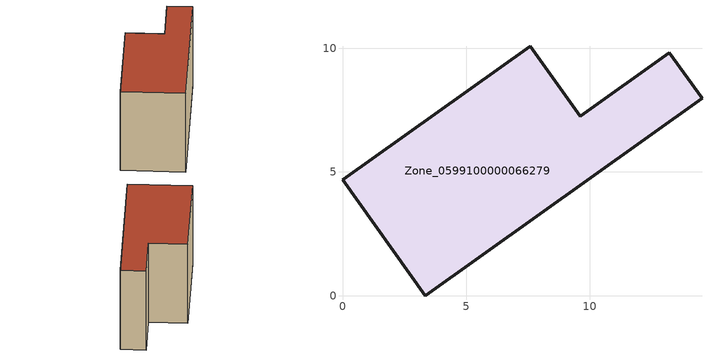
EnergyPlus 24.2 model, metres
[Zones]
Zone_0599100000066279
 floor ground (C_G): 3.34,0 0,4.68 7.59,10.08 9.62,7.25 13.22,9.82 14.54,7.98 z0
 wall outside (C_F): 0,4.68 3.34,0 14.54,7.98 13.22,9.82 9.62,7.25 7.59,10.08 0,4.68 z0:8.34
 roof outside (C_R): 7.59,10.08 0,4.68 3.34,0 14.54,7.98 13.22,9.82 9.62,7.25 z8.34
[BUILDING]
Pand.0599100000066279: North Axis=0; Terrain=City; Loads Convergence Tolerance Value=0.04; Temperature Convergence Tolerance Value=0.4; Solar Distribution=FullExterior; Maximum Number of Warmup Days=25; Minimum Number of Warmup Days=1
[Site:Location]
Rotterdam.The.Hague.AP_ZH_NLD Design_Conditions: Latitude=51.96; Longitude=4.45; Time Zone=1; Elevation=-4.5
[SITE:GROUNDTEMPERATURE:BUILDINGSURFACE]
18, 18, 18, 18, 18, 18, 18, 18, 18, 18, 18, 18
[MATERIAL] Thermal Absorptance=0.9; Solar Absorptance=0.7; Visible Absorptance=0.7
Name | Roughness | Thickness | Conductivity | Density | Specific Heat
G.TI.1975-1991 | MediumSmooth | 0.15 | 0.288461 | 540 | 1210
F.TI.1975-1991 | Rough | 0.3 | 0.230769 | 1920 | 840
R.TI.1975-1991 | MediumRough | 0.2 | 0.153846 | 1500 | 1000
[CONSTRUCTION]
C_G: G.TI.1975-1991
C_F: F.TI.1975-1991
C_R: R.TI.1975-1991
[ZONE]
Zone_0599100000066279: Type=1; Multiplier=1; Ceiling Height=Autocalculate; Volume=Autocalculate; Floor Area=autocalculate; Part of Total Floor Area=Yes
[ZONEINFILTRATION:DESIGNFLOWRATE]
Infil_Zone_0599100000066279: Zone or ZoneList or Space or SpaceList=Zone_0599100000066279; Schedule=AlwaysOn; Design Flow Rate Calculation Method=Flow/Area; Flow Rate per Floor Area=0.003; Constant Term Coefficient=1; Temperature Term Coefficient=0; Velocity Term Coefficient=0; Velocity Squared Term Coefficient=0
[HVACTEMPLATE:ZONE:IDEALLOADSAIRSYSTEM]
Zone_0599100000066279: Maximum Heating Supply Air Temperature=50; Minimum Cooling Supply Air Temperature=13; Maximum Heating Supply Air Humidity Ratio=0.0156; Minimum Cooling Supply Air Humidity Ratio=0.0077; Heating Limit=NoLimit; Cooling Limit=NoLimit; Dehumidification Control Type=ConstantSensibleHeatRatio; Cooling Sensible Heat Ratio=0.7; Dehumidification Setpoint=60; Humidification Control Type=None; Humidification Setpoint=30; Outdoor Air Method=None; Outdoor Air Flow Rate per Person=0.00944; Outdoor Air Flow Rate per Zone Floor Area=0; Outdoor Air Flow Rate per Zone=0; Demand Controlled Ventilation Type=None; Outdoor Air Economizer Type=NoEconomizer; Heat Recovery Type=None; Sensible Heat Recovery Effectiveness=0.7; Latent Heat Recovery Effectiveness=0.65
[ZONECONTROL:THERMOSTAT]
ThermostatControl_Zone_0599100000066279: Zone or ZoneList=Zone_0599100000066279; Control Type Schedule=DualSetpointControlType; Control 1=Thermostat_Zone_0599100000066279; Temperature Difference Between Cutout And Setpoint=0
[THERMOSTATSETPOINT:DUALSETPOINT]
Thermostat_Zone_0599100000066279: Heating Setpoint Temperature Schedule=HeatingSetpoint_Zone_0599100000066279; Cooling Setpoint Temperature Schedule=CoolingSetpoint_Zone_0599100000066279
[SCHEDULE:COMPACT]
HeatingSetpoint_Zone_0599100000066279: Through: 12/31, For: AllDays, Until: 24:00, 21
CoolingSetpoint_Zone_0599100000066279: Through: 12/31, For: AllDays, Until: 24:00, 24
DualSetpointControlType: Through: 12/31, For: AllDays, Until: 24:00, 4
AlwaysOn: Through: 12/31, For: AllDays, Until: 24:00, 1
